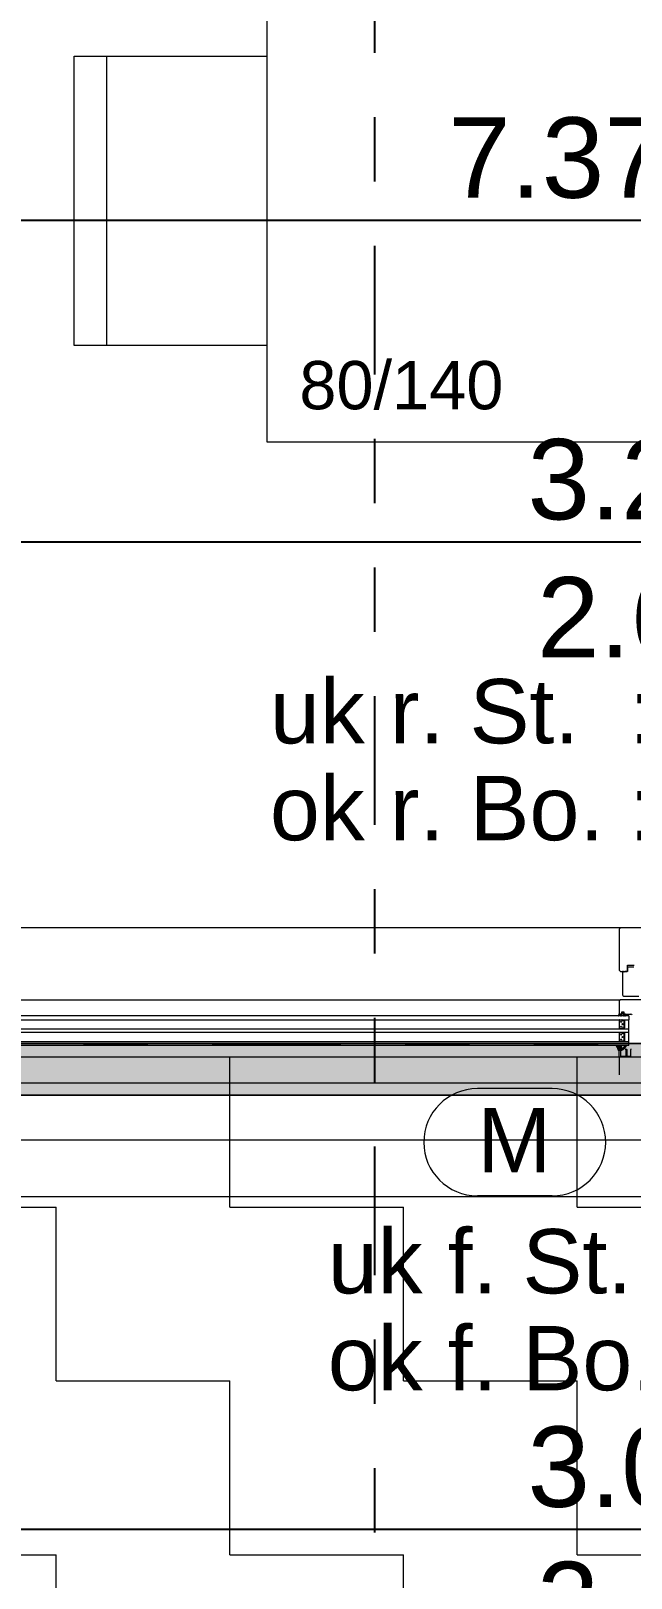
# Model space of a CAD drawing. Header units: metres. Extents: x 2.1 to 55.1, y 135.2 to 164.9.
# Drawn here: x 38.301 to 39.234, y 142.254 to 144.659 of the extents above; entities that cross this region are included whole.
import ezdxf

# ---------------------------------------------------------------- set-up
doc = ezdxf.new("R2010")
doc.units = ezdxf.units.M
doc.header["$PDMODE"] = 65
for name, pattern in [('AUSGEZOGEN', [0]), ('LINIE_23', [0.395, 0.2, -0.065, 0, -0.065, 0, -0.065]), ('PHANTOM', [63.5, 31.75, -6.35, 6.35, -6.35, 6.35, -6.35]), ('PUNKT', [6.35, 0, -6.35]), ('RAND', [44.45, 12.7, -6.35, 12.7, -6.35, 0, -6.35]), ('VERDECKT', [9.525, 6.35, -3.175])]:
    doc.linetypes.add(name, pattern=pattern)
for name, color, linetype, lineweight in [('XR$1$Ausbau Raeume', 7, 'AUSGEZOGEN', 18), ('XR$1$Bauachsen grob', 7, 'RAND', 13), ('XR$1$Bodenplatte', 7, 'AUSGEZOGEN', 18), ('XR$1$Decke', 7, 'AUSGEZOGEN', 35), ('XR$1$Fenster', 7, 'AUSGEZOGEN', 18), ('XR$1$Hilfskonstruktion', 180, 'VERDECKT', 13), ('XR$1$Rolladen', 7, 'AUSGEZOGEN', 13), ('XR$1$Text Koten', 7, 'AUSGEZOGEN', 25), ('XR$1$Vorhangbrett', 7, 'AUSGEZOGEN', 13), ('XR$1$Werkplan- Ausfuehrungsmasse', 7, 'AUSGEZOGEN', 13)]:
    doc.layers.add(name, color=color, linetype=linetype, lineweight=lineweight)
doc.layers.add('XR$1$Elektro Text', color=7, linetype='AUSGEZOGEN', lineweight=18, true_color=0x656565)
doc.layers.add('XR$1$Moebel', color=7, linetype='AUSGEZOGEN', lineweight=13, true_color=0xababab)
doc.styles.add('ARIAL', font='ARIAL.TTF')
doc.dimstyles.new('DIMSTYLE_24', dxfattribs={"dimtxt": 0.125, "dimasz": 0.15, "dimexe": 0, "dimexo": 0, "dimgap": 0.0625, "dimtad": 2, "dimdec": 3, "dimrnd": 0.005, "dimzin": 4, "dimdsep": 46, "dimtxsty": 'ARIAL', "dimblk1": 'ALL_ML_KREIS', "dimblk2": 'ALL_ML_KREIS', "dimsah": 1, "dimcen": 0, "dimclrd": 256, "dimclre": 256, "dimclrt": 256, "dimadec": 0, "dimazin": 0, "dimtfac": 1, "dimtdec": 0, "dimtix": 1, "dimtmove": 2, "dimatfit": 3, "dimfxl": 0, "dimtzin": 0, "dimlwd": 0, "dimlwe": -1, "dimarcsym": 0})

# ---------------------------------------------------------------- blocks, each defined once
blk = doc.blocks.new('ALL_ML_KREIS')
at = {"color": 0, "linetype": 'ByBlock', "lineweight": -2}
for p, q in [((0, -0.5), (0, 0.5)), ((-1, 0), (0.5, 0))]:
    blk.add_line(p, q, dxfattribs=at)
blk.add_circle((0, 0), 0.15, dxfattribs=at)
blk = doc.blocks.new('*D258')
at = {"layer": 'DEFPOINTS', "transparency": 33554687}
for p in [(36.7059, 144.3647), (36.7059, 143.2647), (44.0809, 143.2647)]:
    blk.add_point(p, dxfattribs=at)
at = {"layer": 'XR$1$Werkplan- Ausfuehrungsmasse', "lineweight": -2, "transparency": 33554687}
for p, q in [((36.7059, 144.3997), (36.7059, 144.3647)), ((36.7059, 144.3647), (44.0809, 144.3647)), ((44.0809, 144.3647), (44.0809, 144.3647))]:
    blk.add_line(p, q, dxfattribs=at)
at = {"layer": 'XR$1$Werkplan- Ausfuehrungsmasse', "transparency": 33554687, "xscale": 0.15, "yscale": 0.15, "zscale": 0.15, "rotation": 180}
blk.add_blockref('ALL_ML_KREIS', (36.7059, 144.3647), dxfattribs=at)
at = {"layer": 'XR$1$Werkplan- Ausfuehrungsmasse', "transparency": 33554687, "xscale": 0.15, "yscale": 0.15, "zscale": 0.15}
blk.add_blockref('ALL_ML_KREIS', (44.0809, 144.3647), dxfattribs=at)
at = {"layer": 'XR$1$Werkplan- Ausfuehrungsmasse', "transparency": 33554687, "insert": (39.1517, 144.4794), "char_height": 0.125, "width": 0.625, "attachment_point": 5, "style": 'ARIAL'}
blk.add_mtext('\\A1;{\\A1;{7.37\\H0.082500;\\S5^ ;}}', dxfattribs=at)
blk = doc.blocks.new('*D271')
at = {"layer": 'DEFPOINTS', "transparency": 33554687}
for p in [(37.6059, 143.8647), (37.6059, 143.2647), (40.9009, 143.2647)]:
    blk.add_point(p, dxfattribs=at)
at = {"layer": 'XR$1$Werkplan- Ausfuehrungsmasse', "lineweight": -2, "transparency": 33554687}
for p, q in [((37.6059, 143.4647), (37.6059, 143.8647)), ((37.6059, 143.8647), (40.9009, 143.8647)), ((40.9009, 143.4111), (40.9009, 143.8647))]:
    blk.add_line(p, q, dxfattribs=at)
at = {"layer": 'XR$1$Werkplan- Ausfuehrungsmasse', "transparency": 33554687, "xscale": 0.15, "yscale": 0.15, "zscale": 0.15, "rotation": 180}
blk.add_blockref('ALL_ML_KREIS', (37.6059, 143.8647), dxfattribs=at)
at = {"layer": 'XR$1$Werkplan- Ausfuehrungsmasse', "transparency": 33554687, "xscale": 0.15, "yscale": 0.15, "zscale": 0.15}
blk.add_blockref('ALL_ML_KREIS', (40.9009, 143.8647), dxfattribs=at)
at = {"layer": 'XR$1$Werkplan- Ausfuehrungsmasse', "transparency": 33554687, "insert": (39.2752, 143.9794), "char_height": 0.125, "width": 0.625, "attachment_point": 5, "style": 'ARIAL'}
blk.add_mtext('\\A1;{\\A1;{3.29\\H0.082500;\\S5^ ;}}', dxfattribs=at)
at = {"layer": 'XR$1$Werkplan- Ausfuehrungsmasse', "transparency": 33554687, "insert": (39.0881, 143.8099), "char_height": 0.125, "width": 0.00625, "attachment_point": 1, "line_spacing_factor": 0.60241, "style": 'ARIAL'}
blk.add_mtext('2.62', dxfattribs=at)
blk = doc.blocks.new('*D294')
at = {"layer": 'DEFPOINTS', "transparency": 33554687}
for p in [(37.7209, 142.8167), (40.7859, 142.8167), (37.7209, 142.3297)]:
    blk.add_point(p, dxfattribs=at)
at = {"layer": 'XR$1$Werkplan- Ausfuehrungsmasse', "lineweight": -2, "transparency": 33554687}
for p, q in [((37.7209, 142.6847), (37.7209, 142.3297)), ((40.7859, 142.6847), (40.7859, 142.3297)), ((37.7209, 142.3297), (40.7859, 142.3297))]:
    blk.add_line(p, q, dxfattribs=at)
at = {"layer": 'XR$1$Werkplan- Ausfuehrungsmasse', "transparency": 33554687, "xscale": 0.15, "yscale": 0.15, "zscale": 0.15, "rotation": 180}
blk.add_blockref('ALL_ML_KREIS', (37.7209, 142.3297), dxfattribs=at)
at = {"layer": 'XR$1$Werkplan- Ausfuehrungsmasse', "transparency": 33554687, "xscale": 0.15, "yscale": 0.15, "zscale": 0.15}
blk.add_blockref('ALL_ML_KREIS', (40.7859, 142.3297), dxfattribs=at)
at = {"layer": 'XR$1$Werkplan- Ausfuehrungsmasse', "transparency": 33554687, "insert": (39.2752, 142.4444), "char_height": 0.125, "width": 0.625, "attachment_point": 5, "style": 'ARIAL'}
blk.add_mtext('\\A1;{\\A1;{3.06\\H0.082500;\\S5^ ;}}', dxfattribs=at)
at = {"layer": 'XR$1$Werkplan- Ausfuehrungsmasse', "transparency": 33554687, "insert": (39.0874, 142.2792), "char_height": 0.125, "width": 0.00625, "attachment_point": 1, "line_spacing_factor": 0.60241, "style": 'ARIAL'}
blk.add_mtext('2.17', dxfattribs=at)

msp = doc.modelspace()

# ---------------------------------------------------------------- hatches: boundary and pattern name
at = {"layer": 'XR$1$Ausbau Raeume', "transparency": 33554687}
h = msp.add_hatch(dxfattribs=at)
h.set_pattern_fill('MUSTER', color=254, scale=0.27, style=0, pattern_type=2)
h.set_pattern_definition([(0, (0.54, 0.54), (0.27, 0.27), [0.27, -0.27]), (90, (0.54, 0.54), (-0.27, 0.27), [0.27, -0.27])])
h.paths.add_polyline_path([(36.5809, 142.8367), (36.5809, 140.8077), (37.6709, 140.8077), (37.6709, 140.8097), (40.8359, 140.8097), (40.8359, 140.8077), (41.3509, 140.8077), (41.3509, 140.8097), (44.1609, 140.8097), (44.1609, 142.8367), (43.8409, 142.8367), (43.8409, 142.8167), (43.8009, 142.8167), (43.8009, 143.0447), (41.4009, 143.0447), (41.4009, 142.8167), (41.3609, 142.8167), (41.3609, 142.8367), (40.8259, 142.8367), (40.8259, 142.8167), (40.7859, 142.8167), (40.7859, 143.0634), (37.7209, 143.0634), (37.7209, 142.8167), (37.6809, 142.8167), (37.6809, 142.8367)], flags=0)
at = {"layer": 'XR$1$Bodenplatte', "linetype": 'AUSGEZOGEN', "lineweight": 13, "true_color": 0xe0ffe0, "transparency": 33554687}
msp.add_hatch(color=254, dxfattribs=at).paths.add_polyline_path([(28.7309, 143.0847), (28.7309, 143.0047), (44.2609, 143.0047), (44.2609, 143.0847)])

# ---------------------------------------------------------------- linework, layer by layer
at = {"layer": 'XR$1$Bauachsen grob', "color": 32, "linetype": 'LINIE_23', "lineweight": 25, "true_color": 0xc36e14, "transparency": 33554687}
for p, q in [((38.8359, 135.7247), (38.8359, 164.0147)), ((23.8829, 143.0847), (49.1089, 143.0847))]:
    msp.add_line(p, q, dxfattribs=at)
at = {"layer": 'XR$1$Bodenplatte', "color": 92, "linetype": 'VERDECKT', "lineweight": 18, "true_color": 0x00c600, "transparency": 33554687}
for p, q in [((44.2609, 143.0847), (28.7309, 143.0847)), ((28.7309, 143.0047), (44.2609, 143.0047))]:
    msp.add_line(p, q, dxfattribs=at)
at = {"layer": 'XR$1$Decke', "color": 92, "linetype": 'PHANTOM', "lineweight": 18, "true_color": 0x00c600, "transparency": 33554687}
for p, q in [((28.7309, 143.0847), (44.2609, 143.0847)), ((44.4209, 143.0047), (28.5709, 143.0047))]:
    msp.add_line(p, q, dxfattribs=at)
at = {"layer": 'XR$1$Elektro Text', "color": 40, "linetype": 'AUSGEZOGEN', "lineweight": 18, "transparency": 33554687}
for p, q in [((39.1116, 143.0147), (38.9952, 143.0147)), ((39.1116, 142.848), (38.9952, 142.848))]:
    msp.add_line(p, q, dxfattribs=at)
for centre, start, end in [((38.9952, 142.9314), 90, 270), ((39.1116, 142.9314), 270, 90)]:
    msp.add_arc(centre, 0.0833, start, end, dxfattribs=at)
at = {"layer": 'XR$1$Fenster', "linetype": 'AUSGEZOGEN', "lineweight": 13, "transparency": 33554687}
for p, q in [((39.2179, 143.2647), (37.6819, 143.2647)), ((39.2179, 143.2647), (39.2159, 143.2627)), ((39.2159, 143.2627), (39.2159, 143.1987)), ((39.2889, 143.2647), (39.2179, 143.2647)), ((39.2159, 143.1987), (39.2179, 143.1967)), ((39.2179, 143.1967), (39.2284, 143.1967)), ((39.2224, 143.1967), (39.2209, 143.1967)), ((39.2209, 143.1967), (39.2209, 143.1607)), ((39.2234, 143.1957), (39.2224, 143.1967)), ((39.2244, 143.1967), (39.2234, 143.1957)), ((39.229, 143.1967), (39.2244, 143.1967)), ((39.2284, 143.1967), (39.2289, 143.1972)), ((39.2289, 143.1972), (39.2289, 143.2067)), ((39.2289, 143.2067), (39.2389, 143.2067)), ((39.2295, 143.2037), (39.229, 143.2032)), ((39.229, 143.2032), (39.229, 143.1967)), ((39.2384, 143.2037), (39.2295, 143.2037)), ((37.7569, 143.1527), (39.2179, 143.1527)), ((39.2159, 143.1507), (39.2159, 143.1317)), ((39.2574, 143.1527), (39.2179, 143.1527)), ((39.2229, 143.1587), (39.2463, 143.1587)), ((39.2309, 143.1279), (37.7439, 143.1279)), ((37.7439, 143.1219), (39.2309, 143.1219)), ((39.2149, 143.1287), (39.2147, 143.1286)), ((39.2152, 143.1279), (39.2169, 143.1285)), ((39.216, 143.1306), (39.2155, 143.1293)), ((39.2159, 143.1317), (39.2169, 143.1307)), ((39.216, 143.1309), (39.216, 143.1308)), ((39.216, 143.1308), (39.216, 143.1308)), ((39.2167, 143.1308), (39.2165, 143.1311)), ((39.2165, 143.1083), (39.2165, 143.1215)), ((39.2169, 143.1307), (39.2199, 143.1307)), ((39.2169, 143.1219), (39.2201, 143.1219)), ((39.2193, 143.1307), (39.217, 143.1307)), ((39.2174, 143.1284), (39.2175, 143.1281)), ((39.2181, 143.1281), (39.2182, 143.1285)), ((39.2188, 143.1285), (39.2189, 143.1281)), ((39.2195, 143.1281), (39.2196, 143.1285)), ((39.2203, 143.1332), (39.2196, 143.1325)), ((39.2199, 143.1307), (39.2199, 143.1342)), ((39.2199, 143.1342), (39.223, 143.1342)), ((39.2199, 143.1322), (39.22, 143.1323)), ((39.22, 143.1286), (39.2221, 143.1279)), ((39.2205, 143.1215), (39.2205, 143.1215)), ((39.2205, 143.1213), (39.2205, 143.1213)), ((39.2205, 143.1213), (39.2233, 143.1213)), ((39.2208, 143.1211), (39.2233, 143.1211)), ((39.2233, 143.1211), (39.2208, 143.1211)), ((39.2209, 143.1324), (39.2209, 143.1313)), ((39.221, 143.1291), (39.2225, 143.1291)), ((39.2216, 143.1336), (39.2213, 143.1336)), ((39.2221, 143.1285), (39.2213, 143.1289)), ((39.2221, 143.1313), (39.2221, 143.1324)), ((39.2233, 143.1325), (39.2226, 143.1332)), ((39.2229, 143.1323), (39.2231, 143.1322)), ((39.2229, 143.1288), (39.2235, 143.128)), ((39.223, 143.1342), (39.223, 143.1307)), ((39.223, 143.1307), (39.2339, 143.1307)), ((39.2255, 143.1307), (39.2237, 143.1307)), ((39.2237, 143.1207), (39.2237, 143.1091)), ((39.2237, 143.1091), (39.2237, 143.1207)), ((39.2239, 143.1207), (39.2239, 143.1091)), ((39.2241, 143.1281), (39.2242, 143.1285)), ((39.2248, 143.1285), (39.2249, 143.1281)), ((39.2255, 143.1282), (39.2255, 143.1299)), ((39.2309, 143.1279), (39.2309, 143.1219)), ((39.2309, 143.1079), (39.2309, 143.1219)), ((37.7439, 143.1079), (39.2309, 143.1079)), ((39.2309, 143.1019), (37.7439, 143.1019)), ((39.2165, 143.0883), (39.2165, 143.1015)), ((39.2201, 143.1079), (39.2169, 143.1079)), ((39.2169, 143.1019), (39.2201, 143.1019)), ((39.2233, 143.1085), (39.2205, 143.1085)), ((39.2205, 143.1085), (39.2205, 143.1085)), ((39.2205, 143.1083), (39.2205, 143.1083)), ((39.2205, 143.1015), (39.2205, 143.1015)), ((39.2205, 143.1013), (39.2205, 143.1013)), ((39.2205, 143.1013), (39.2233, 143.1013)), ((39.2233, 143.1087), (39.2208, 143.1087)), ((39.2208, 143.1087), (39.2233, 143.1087)), ((39.2208, 143.1011), (39.2233, 143.1011)), ((39.2233, 143.1011), (39.2208, 143.1011)), ((39.2237, 143.1007), (39.2237, 143.0891)), ((39.2237, 143.0891), (39.2237, 143.1007)), ((39.2239, 143.1007), (39.2239, 143.0891)), ((39.2309, 143.1019), (39.2309, 143.1079)), ((39.2309, 143.0879), (39.2309, 143.1019)), ((37.7439, 143.0879), (39.2309, 143.0879)), ((39.2309, 143.0819), (37.7439, 143.0819)), ((39.2115, 143.0807), (39.2113, 143.0809)), ((39.2117, 143.0819), (39.2157, 143.0819)), ((39.2141, 143.0806), (39.214, 143.0804)), ((39.214, 143.0804), (39.2142, 143.0801)), ((39.2145, 143.0805), (39.2141, 143.0806)), ((39.2142, 143.0801), (39.2152, 143.0782)), ((39.215, 143.0804), (39.2145, 143.0805)), ((39.2157, 143.0802), (39.215, 143.0804)), ((39.2157, 143.0735), (39.2153, 143.0735)), ((39.2165, 143.08), (39.2157, 143.0802)), ((39.2158, 143.0779), (39.2182, 143.0779)), ((39.2159, 143.0636), (39.2159, 143.0757)), ((39.2159, 143.0756), (39.2159, 143.0737)), ((39.2161, 143.0759), (39.2186, 143.0759)), ((39.219, 143.0759), (39.2162, 143.0759)), ((39.217, 143.0798), (39.2165, 143.08)), ((39.2201, 143.0879), (39.2169, 143.0879)), ((39.2169, 143.0817), (39.2191, 143.081)), ((39.2176, 143.0797), (39.217, 143.0798)), ((39.2176, 143.0797), (39.2186, 143.0794)), ((39.2177, 143.0742), (39.2177, 143.0654)), ((39.2188, 143.0754), (39.2178, 143.0744)), ((39.2183, 143.0779), (39.2182, 143.0779)), ((39.2182, 143.0779), (39.2182, 143.0779)), ((39.2184, 143.078), (39.2183, 143.0779)), ((39.2183, 143.0779), (39.2183, 143.0779)), ((39.2185, 143.078), (39.2184, 143.078)), ((39.2187, 143.0783), (39.2185, 143.078)), ((39.2186, 143.0794), (39.2188, 143.0791)), ((39.2188, 143.0791), (39.2187, 143.0783)), ((39.2196, 143.0747), (39.2192, 143.0758)), ((39.2196, 143.0798), (39.2196, 143.0795)), ((39.2196, 143.0795), (39.2198, 143.0776)), ((39.2233, 143.0885), (39.2205, 143.0885)), ((39.2205, 143.0885), (39.2205, 143.0885)), ((39.2205, 143.0883), (39.2205, 143.0883)), ((39.2206, 143.0773), (39.2244, 143.0804)), ((39.2233, 143.0887), (39.2208, 143.0887)), ((39.2208, 143.0887), (39.2233, 143.0887)), ((39.2242, 143.081), (39.2236, 143.0811)), ((39.2238, 143.0821), (39.2257, 143.0817)), ((39.2246, 143.0809), (39.2242, 143.081)), ((39.2244, 143.0804), (39.2246, 143.0805)), ((39.2247, 143.0808), (39.2246, 143.0809)), ((39.2246, 143.0806), (39.2247, 143.0807)), ((39.2246, 143.0805), (39.2246, 143.0806)), ((39.2247, 143.0807), (39.2247, 143.0808)), ((39.2265, 143.0746), (39.2257, 143.0754)), ((39.2259, 143.0759), (39.2275, 143.0759)), ((39.2265, 143.0654), (39.2265, 143.0746)), ((39.2277, 143.0757), (39.2277, 143.0654)), ((39.2309, 143.0819), (39.2309, 143.0879)), ((39.2341, 143.0654), (39.2341, 143.0757)), ((39.2161, 143.0634), (37.7587, 143.0634)), ((39.2907, 143.0634), (39.2161, 143.0634)), ((39.2179, 143.0652), (39.2263, 143.0652)), ((39.2279, 143.0652), (39.2339, 143.0652)), ((40.7859, 143.0234), (37.7209, 143.0234))]:
    msp.add_line(p, q, dxfattribs=at)
for centre, radius in [((39.2189, 143.1188), 0.0008), ((39.2189, 143.111), 0.0008), ((39.2189, 143.0988), 0.0008), ((39.2209, 143.1149), 0.0008), ((39.2209, 143.0949), 0.0008), ((39.2158, 143.077), 0.000498), ((39.2189, 143.091), 0.0008)]:
    msp.add_circle(centre, radius, dxfattribs=at)
for centre, radius, start, end in [((39.2179, 143.1507), 0.002, 89.9999, 179.9999), ((39.2229, 143.1607), 0.002, 179.9999, 269.9999), ((39.215, 143.1283), 0.000448, 148.6197, 288.3563), ((39.2147, 143.1295), 0.000843, 286.5892, 345.7013), ((39.2163, 143.1309), 0.0003, 34.9999, 179.9898), ((39.215, 143.1308), 0.001, 352.8337, 359.9999), ((39.2169, 143.1215), 0.00039, 89.9999, 179.9999), ((39.217, 143.131), 0.0003, 214.9999, 269.9999), ((39.2171, 143.1283), 0.0003, 14.9999, 131.4924), ((39.2178, 143.1282), 0.0003, 194.9999, 344.9999), ((39.2185, 143.1284), 0.0003, 14.9999, 164.9999), ((39.2192, 143.1282), 0.0003, 194.9999, 344.9999), ((39.2193, 143.1302), 0.0005, 45.6221, 89.9999), ((39.2198, 143.1323), 0.0002, 135.0324, 300.0426), ((39.2198, 143.1307), 0.0002, 225.6221, 2.7344), ((39.2198, 143.1285), 0.000223, 29.6315, 164.5979), ((39.2201, 143.1322), 0.0001, 346.7768, 120.0519), ((39.224, 143.1309), 0.00401, 161.7762, 182.7202), ((39.2201, 143.1215), 0.00039, 359.9999, 89.9999), ((39.2213, 143.1321), 0.0015, 90.0372, 135.0335), ((39.2208, 143.1215), 0.00039, 179.9999, 269.9999), ((39.2208, 143.1215), 0.00039, 214.8637, 269.9999), ((39.2209, 143.129), 0.00011, 58.4904, 269.8166), ((39.2215, 143.1324), 0.0006, 0.6556, 180.0384), ((39.2215, 143.1313), 0.0006, 180.3467, 359.7266), ((39.221, 143.1283), 0.00056, 65.9023, 98.5208), ((39.2216, 143.1321), 0.0015, 44.9663, 89.9626), ((39.2221, 143.1282), 0.000323, 266.5001, 91.9754), ((39.2225, 143.1286), 0.0005, 29.9999, 89.9999), ((39.2229, 143.1322), 0.0001, 59.9479, 193.223), ((39.219, 143.1309), 0.00401, 357.2789, 18.2236), ((39.2232, 143.1307), 0.0002, 177.2789, 314.3777), ((39.2232, 143.1323), 0.0002, 239.9573, 44.9674), ((39.2237, 143.1302), 0.0005, 89.9999, 134.3777), ((39.2233, 143.1207), 0.00057, 359.9999, 89.9999), ((39.2233, 143.1207), 0.00039, 359.9999, 89.9999), ((39.2233, 143.1207), 0.00039, 359.9999, 89.9999), ((39.2238, 143.1282), 0.0003, 209.9999, 344.9999), ((39.2245, 143.1284), 0.0003, 14.9999, 164.9999), ((39.2252, 143.1282), 0.0003, 194.9999, 359.9999), ((39.2255, 143.1304), 0.0003, 293.5768, 89.9999), ((39.2257, 143.1299), 0.0002, 113.5768, 179.9999), ((39.2339, 143.1287), 0.002, 359.9999, 89.9999), ((39.2169, 143.1083), 0.00039, 179.9999, 269.9999), ((39.2169, 143.1015), 0.00039, 89.9999, 179.9999), ((39.2201, 143.1083), 0.00039, 269.9999, 359.9999), ((39.2201, 143.1015), 0.00039, 359.9999, 89.9999), ((39.2208, 143.1083), 0.00039, 89.9999, 179.9999), ((39.2208, 143.1083), 0.00039, 89.9999, 145.1361), ((39.2208, 143.1015), 0.00039, 179.9999, 269.9999), ((39.2208, 143.1015), 0.00039, 214.8637, 269.9999), ((39.2233, 143.1091), 0.00039, 269.9999, 359.9999), ((39.2233, 143.1091), 0.00057, 269.9999, 359.9999), ((39.2233, 143.1091), 0.00039, 269.9999, 359.9999), ((39.2233, 143.1007), 0.00057, 359.9999, 89.9999), ((39.2233, 143.1007), 0.00039, 359.9999, 89.9999), ((39.2233, 143.1007), 0.00039, 359.9999, 89.9999), ((39.2117, 143.0814), 0.0005, 89.9999, 199.0257), ((39.2127, 143.0818), 0.00162, 199.0257, 211.6331), ((39.2151, 143.083), 0.00432, 211.6331, 224.3834), ((39.2022, 143.0723), 0.0125, 8.8459, 37.9512), ((39.2153, 143.0743), 0.0008, 190.3827, 269.9999), ((39.2158, 143.0787), 0.00079, 219.6135, 271.1548), ((39.2157, 143.0789), 0.003, 67.1344, 89.9998), ((39.2157, 143.0737), 0.0002, 269.9999, 359.9999), ((39.2162, 143.0756), 0.000331, 89.9999, 179.9999), ((39.2161, 143.0757), 0.0002, 89.9999, 179.9999), ((39.2169, 143.0883), 0.00039, 179.9999, 269.9999), ((39.218, 143.0742), 0.0003, 134.9999, 179.9999), ((39.2186, 143.0756), 0.0003, 314.9999, 89.9999), ((39.219, 143.0757), 0.0002, 19.9999, 89.9999), ((39.2189, 143.0803), 0.000772, 324.2195, 74.192), ((39.2199, 143.0748), 0.0003, 199.9999, 302.5228), ((39.2203, 143.0778), 0.000574, 192.4667, 300.1302), ((39.2099, 143.0927), 0.0208, 299.2312, 322.2048), ((39.2201, 143.0883), 0.00039, 269.9999, 359.9999), ((39.2208, 143.0883), 0.00039, 89.9999, 179.9999), ((39.2208, 143.0883), 0.00039, 89.9999, 145.1361), ((39.2237, 143.0816), 0.0005, 78.633, 258.6329), ((39.2233, 143.0891), 0.00039, 269.9999, 359.9999), ((39.2233, 143.0891), 0.00057, 269.9999, 359.9999), ((39.2233, 143.0891), 0.00039, 269.9999, 359.9999), ((39.2259, 143.0756), 0.0003, 89.9999, 224.9999), ((39.2257, 143.0807), 0.001, 310.1426, 86.9883), ((39.2275, 143.0757), 0.0002, 359.9999, 89.9999), ((39.2343, 143.0757), 0.0002, 89.9999, 179.9999), ((39.2161, 143.0636), 0.0002, 179.9999, 269.9999), ((39.2179, 143.0654), 0.0002, 179.9999, 269.9999), ((39.2263, 143.0654), 0.0002, 269.9999, 359.9999), ((39.2279, 143.0654), 0.0002, 179.9999, 269.9999), ((39.2339, 143.0654), 0.0002, 269.9999, 359.9999)]:
    msp.add_arc(centre, radius, start, end, dxfattribs=at)
at = {"layer": 'XR$1$Hilfskonstruktion', "transparency": 33554687}
msp.add_line((39.2159, 143.0643), (39.2159, 143.036), dxfattribs=at)
at = {"layer": 'XR$1$Moebel', "transparency": 33554687}
for p, q in [((38.6684, 144.0197), (38.6684, 145.4197)), ((38.3684, 144.6197), (38.6684, 144.6197)), ((38.3684, 144.1697), (38.3684, 144.6197)), ((38.4184, 144.6197), (38.4184, 144.1697)), ((38.6684, 144.1697), (38.3684, 144.1697)), ((39.4684, 144.0197), (38.6684, 144.0197))]:
    msp.add_line(p, q, dxfattribs=at)
at = {"layer": 'XR$1$Rolladen', "linetype": 'PHANTOM', "lineweight": 13, "transparency": 33554687}
for p, q in [((40.7862, 142.9347), (37.7209, 142.9347)), ((40.7859, 142.8467), (37.7209, 142.8467))]:
    msp.add_line(p, q, dxfattribs=at)
at = {"layer": 'XR$1$Vorhangbrett', "color": 191, "linetype": 'PUNKT', "lineweight": 13, "true_color": 0xbe96ea, "transparency": 33554687}
for p, q in [((37.3259, 143.4247), (44.0809, 143.4247)), ((37.3259, 143.3447), (44.0809, 143.3447))]:
    msp.add_line(p, q, dxfattribs=at)

# ---------------------------------------------------------------- texts
at = {"layer": 'XR$1$Elektro Text', "color": 40, "linetype": 'AUSGEZOGEN', "lineweight": 18, "transparency": 33554687, "insert": (38.9952, 142.8847), "char_height": 0.1, "width": 0.165787, "attachment_point": 7, "style": 'ARIAL'}
msp.add_mtext('\\W0.99;M', dxfattribs=at)
at = {"layer": 'XR$1$Moebel', "transparency": 33554687, "insert": (38.7184, 144.0697), "char_height": 0.075, "width": 0.359484, "attachment_point": 7, "style": 'ARIAL'}
msp.add_mtext('\\W0.99;80/140', dxfattribs=at)
at = {"layer": 'XR$1$Text Koten', "transparency": 33554687, "char_height": 0.1, "attachment_point": 1, "line_spacing_factor": 0.903614, "style": 'ARIAL'}
for s, insert, width in [('\\A1;{\\fArial|i0|b0;\\H0.100000;\\W1.000000;\\C7;uk r. St.  : uk r. De.}\\P{\\fArial|i0|b0;\\H0.100000;\\W1.000000;\\C7;ok r. Bo. : +2.75}\\P', (38.6726, 143.6514), 1.379848), ('\\A1;{\\fArial|i0|b0;\\H0.100000;\\W1.000000;\\C7;uk f. St.  : +5.03}\\P{\\fArial|i0|b0;\\H0.100000;\\W1.000000;\\C7;ok f. Bo. : +2.86}\\P', (38.7626, 142.7964), 1.099842)]:
    msp.add_mtext(s, dxfattribs=dict(at, insert=insert, width=width))

# ---------------------------------------------------------------- dimensions: what is measured, and where the dimension line sits
at = {"layer": 'XR$1$Werkplan- Ausfuehrungsmasse', "transparency": 33554687}
dim = msp.add_linear_dim(base=(44.0809, 144.3647), p1=(36.7059, 144.3997), p2=(44.0809, 144.3647), dimstyle='DIMSTYLE_24', override={"dimpost": '<>', "dimclrd": 256, "dimclre": 256, "dimclrt": 256, "dimlwd": 0, "dimlwe": 65535}, dxfattribs=at)
dim.commit()
dim.dimension.update_dxf_attribs({"geometry": '*D258', "text_midpoint": (39.1517, 144.4794), "dimtype": 160})
for base, p1, p2, text, picture, middle in [((40.9009, 143.8647), (37.6059, 143.4647), (40.9009, 143.4111), '<>\\X2.62', '*D271', (39.2752, 143.9794)), ((40.7859, 142.3297), (37.7209, 142.6847), (40.7859, 142.6847), '<>\\X2.17', '*D294', (39.2752, 142.4444))]:
    dim = msp.add_linear_dim(base=base, p1=p1, p2=p2, text=text, dimstyle='DIMSTYLE_24', override={"dimpost": '<>', "dimclrd": 256, "dimclre": 256, "dimclrt": 256, "dimlwd": 0, "dimlwe": 65535}, dxfattribs=at)
    dim.commit()
    dim.dimension.update_dxf_attribs({"geometry": picture, "text_midpoint": middle, "dimtype": 160})

doc.saveas('drawing.dxf')
